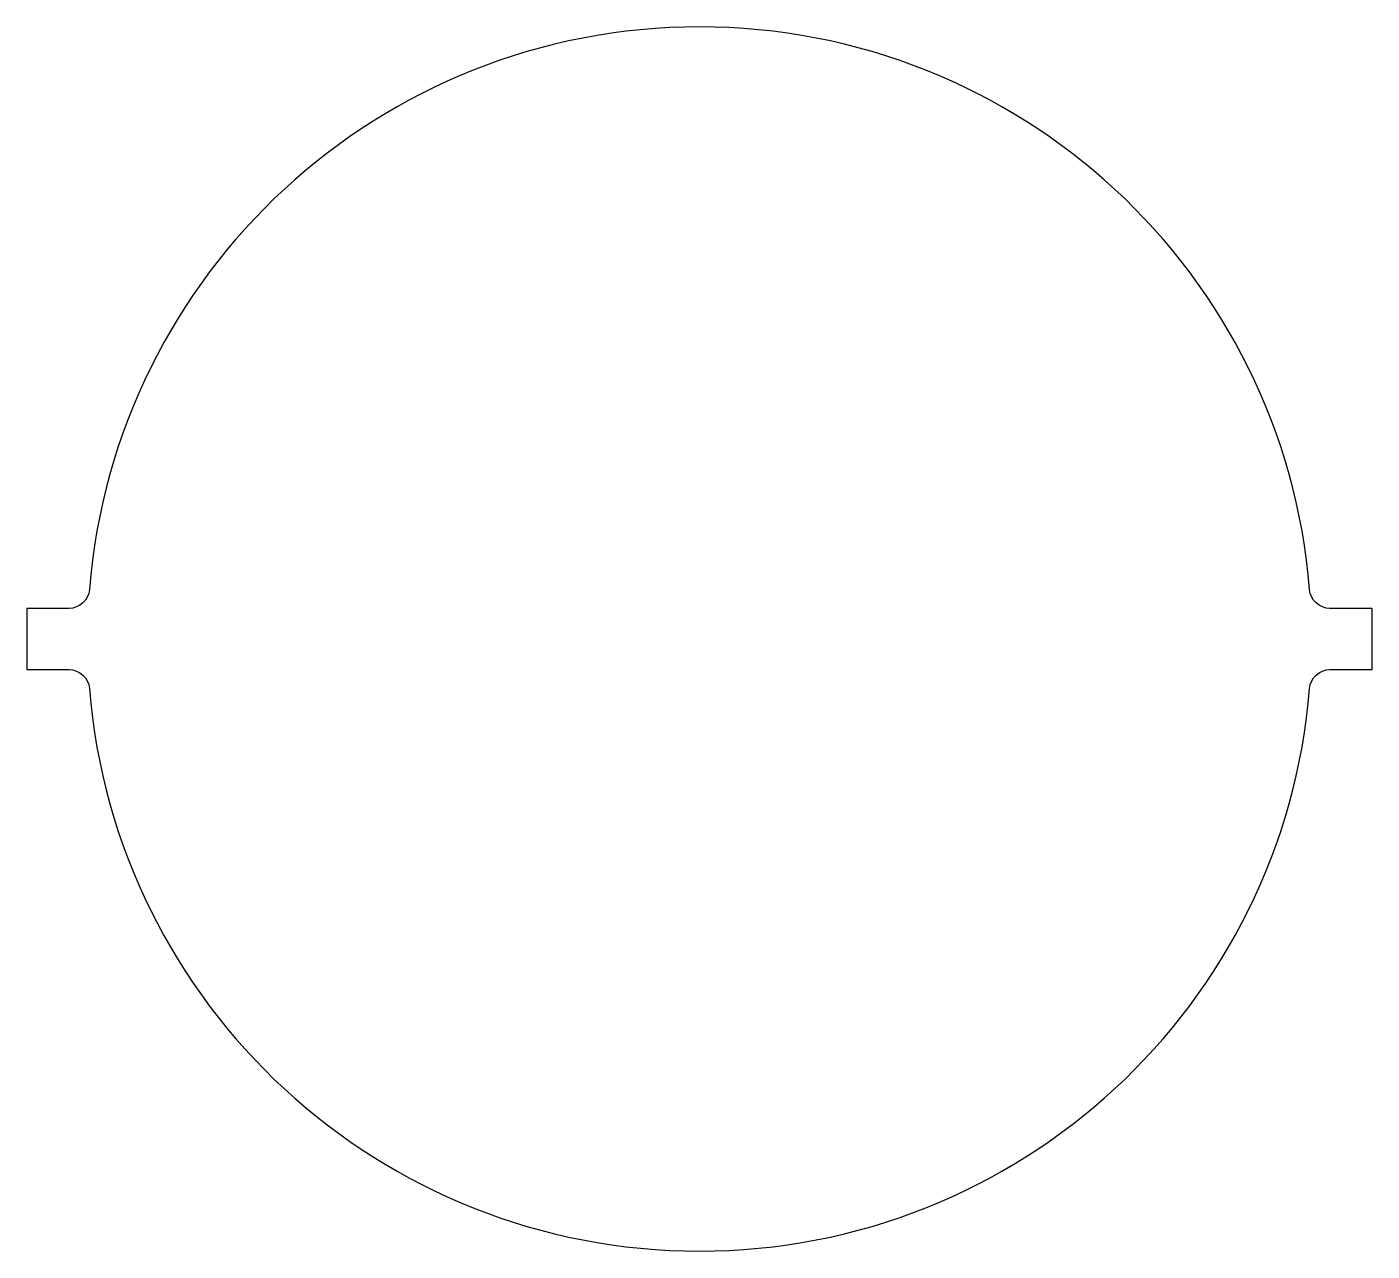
# Model space of a CAD drawing. Header units: millimetres. Extents: x -33 to 33, y -30 to 30.
import ezdxf

# ---------------------------------------------------------------- set-up
doc = ezdxf.new("R2010")
doc.units = ezdxf.units.MM
doc.layers.get('0').update_dxf_attribs({"linetype": 'CONTINUOUS'})

msp = doc.modelspace()

# ---------------------------------------------------------------- linework, layer by layer
msp.add_lwpolyline([(32.962, -1.5), (32.962, 1.5), (30.899, 1.5, -0.39076), (29.902, 2.419, 0.922359), (-29.902, 2.419, -0.39076), (-30.899, 1.5), (-32.962, 1.5), (-32.962, -1.5), (-30.899, -1.5, -0.39076), (-29.902, -2.419, 0.922359), (29.902, -2.419, -0.39076), (30.899, -1.5)], format="xyb", close=True)

doc.saveas('drawing.dxf')
